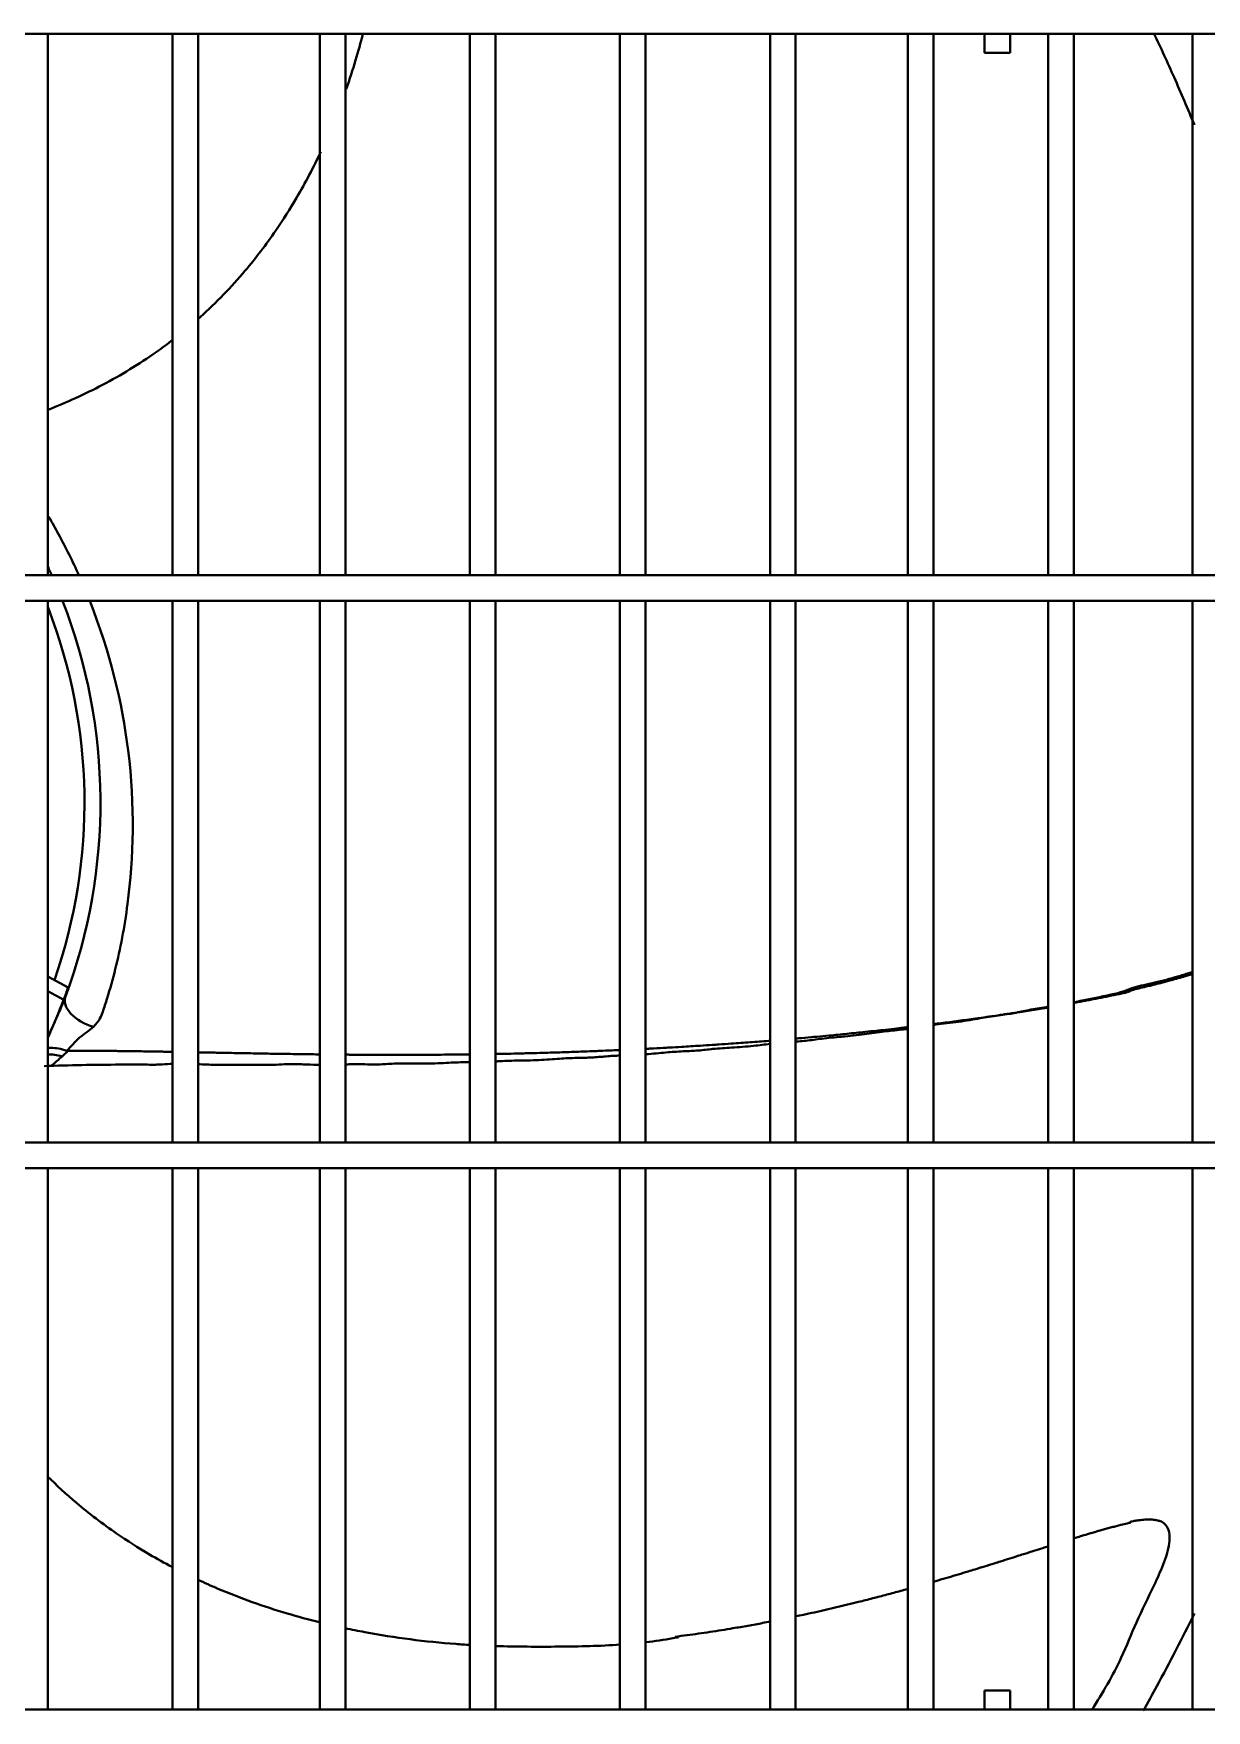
# Model space of a CAD drawing. Extents: x 58467 to 79089, y -33726 to -17391.
# Drawn here: x 72375.61 to 72393.98, y -19846.09 to -19819.83 of the extents above; entities that cross this region are included whole.
import ezdxf

# ---------------------------------------------------------------- set-up
doc = ezdxf.new("R2010")
doc.units = 0
doc.header["$LTSCALE"] = 100
doc.layers.add('+ENTE-ST-DOSEME USTU KONDDRENAJ', color=110, linetype='DOSEMEUSTUKONDENSDRENAJ_LINE', lineweight=40)
doc.linetypes.add('DOSEMEUSTUKONDENSDRENAJ_LINE', pattern='A,300,-40,["CD",Standard,S=15,R=0,X=-35,Y=-7.5],0', length=340)

# ---------------------------------------------------------------- blocks, each defined once
blk = doc.blocks.new('MAGAZA')
at = {"color": 3}
for p, q in [((54065.854, -32520.918, -3.539), (54184.216, -32520.918, -3.539)), ((54163.646, -32529.398, -3.539), (54163.646, -32520.919, -3.539)), ((54165.596, -32520.919, -3.539), (54165.596, -32529.398, -3.539)), ((54165.996, -32529.398, -3.539), (54165.996, -32520.919, -3.539)), ((54167.903, -32520.919, -3.539), (54167.903, -32529.398, -3.539)), ((54168.303, -32529.398, -3.539), (54168.303, -32520.919, -3.539)), ((54170.252, -32520.919, -3.539), (54170.252, -32529.398, -3.539)), ((54170.652, -32529.398, -3.539), (54170.652, -32520.919, -3.539)), ((54172.602, -32520.919, -3.539), (54172.602, -32529.398, -3.539)), ((54173.002, -32529.398, -3.539), (54173.002, -32520.919, -3.539)), ((54174.951, -32520.919, -3.539), (54174.951, -32529.398, -3.539)), ((54175.351, -32529.398, -3.539), (54175.351, -32520.919, -3.539)), ((54177.108, -32520.919, -3.539), (54177.108, -32529.398, -3.539)), ((54177.508, -32529.398, -3.539), (54177.508, -32520.919, -3.539)), ((54178.308, -32520.918, -3.539), (54178.308, -32521.218, -3.539)), ((54178.708, -32521.218, -3.539), (54178.708, -32520.918, -3.539)), ((54179.308, -32520.919, -3.539), (54179.308, -32529.397, -3.539)), ((54179.708, -32529.397, -3.539), (54179.708, -32520.919, -3.539)), ((54181.567, -32520.919, -3.539), (54181.567, -32529.398, -3.539)), ((54184.216, -32529.397, -3.539), (54065.854, -32529.397, -3.539)), ((54065.854, -32529.797, -3.539), (54184.216, -32529.797, -3.539)), ((54163.646, -32538.275, -3.539), (54163.646, -32529.798, -3.539)), ((54165.596, -32529.798, -3.539), (54165.596, -32538.275, -3.539)), ((54165.996, -32538.275, -3.539), (54165.996, -32529.798, -3.539)), ((54167.903, -32529.798, -3.539), (54167.903, -32538.275, -3.539)), ((54168.303, -32538.275, -3.539), (54168.303, -32529.798, -3.539)), ((54170.252, -32529.798, -3.539), (54170.252, -32538.275, -3.539)), ((54170.652, -32538.275, -3.539), (54170.652, -32529.798, -3.539)), ((54172.602, -32529.798, -3.539), (54172.602, -32538.275, -3.539)), ((54173.002, -32538.275, -3.539), (54173.002, -32529.798, -3.539)), ((54174.951, -32529.798, -3.539), (54174.951, -32538.275, -3.539)), ((54175.351, -32538.275, -3.539), (54175.351, -32529.798, -3.539)), ((54177.108, -32529.798, -3.539), (54177.108, -32538.275, -3.539)), ((54177.508, -32538.275, -3.539), (54177.508, -32529.798, -3.539)), ((54179.308, -32529.797, -3.539), (54179.308, -32538.276, -3.539)), ((54179.708, -32538.276, -3.539), (54179.708, -32529.797, -3.539)), ((54181.567, -32529.797, -3.539), (54181.567, -32538.276, -3.539)), ((54165.592, -32534.951, -3.539), (54165.596, -32534.953, -3.539)), ((54165.592, -32534.951, -3.539), (54165.596, -32534.953, -3.539)), ((54163.646, -32535.679, -3.539), (54163.961, -32535.851, -3.539)), ((54163.892, -32536.041, -3.539), (54163.646, -32535.907, -3.539)), ((54184.216, -32538.276, -3.539), (54065.854, -32538.276, -3.539)), ((54065.854, -32538.676, -3.539), (54184.216, -32538.676, -3.539)), ((54163.646, -32547.154, -3.539), (54163.646, -32538.675, -3.539)), ((54165.596, -32538.675, -3.539), (54165.596, -32547.154, -3.539)), ((54165.996, -32547.154, -3.539), (54165.996, -32538.675, -3.539)), ((54167.903, -32538.675, -3.539), (54167.903, -32547.154, -3.539)), ((54168.303, -32547.154, -3.539), (54168.303, -32538.675, -3.539)), ((54170.252, -32538.675, -3.539), (54170.252, -32547.154, -3.539)), ((54170.652, -32547.154, -3.539), (54170.652, -32538.675, -3.539)), ((54172.602, -32538.675, -3.539), (54172.602, -32547.154, -3.539)), ((54173.002, -32547.154, -3.539), (54173.002, -32538.675, -3.539)), ((54174.951, -32538.675, -3.539), (54174.951, -32547.154, -3.539)), ((54175.351, -32547.154, -3.539), (54175.351, -32538.675, -3.539)), ((54177.108, -32538.675, -3.539), (54177.108, -32547.154, -3.539)), ((54177.508, -32547.154, -3.539), (54177.508, -32538.675, -3.539)), ((54179.308, -32538.676, -3.539), (54179.308, -32547.154, -3.539)), ((54179.708, -32547.154, -3.539), (54179.708, -32538.676, -3.539)), ((54181.567, -32538.675, -3.539), (54181.567, -32547.154, -3.539)), ((54178.308, -32546.854, -3.539), (54178.308, -32547.154, -3.539)), ((54178.708, -32546.854, -3.539), (54178.308, -32546.854, -3.539)), ((54178.708, -32547.154, -3.539), (54178.708, -32546.854, -3.539)), ((54184.216, -32547.154, -3.539), (54065.854, -32547.154, -3.539))]:
    blk.add_line(p, q, dxfattribs=at)
at = {"color": 3, "extrusion": (0, 0, -1)}
for start, end in [(154.9195, 155.8727), (158.7281, 200.4357)]:
    blk.add_arc((-54155.768, -32532.953, 3.539), 8.699, start, end, dxfattribs=at)
at = {"color": 3}
for radius, start, end in [(8.449, 340.7868, 21.1705), (8.691, 335.0266, 339.1851)]:
    blk.add_arc((54155.768, -32532.953, -3.539), radius, start, end, dxfattribs=at)
for centre, major_axis, ratio, start_param, end_param in [((54164.387, -32536.165, -3.539), (-0.468, 0.175), 0.588101, 0, 1.726902), ((54163.914, -32537.224, -3.539), (0.443, -0.232), 0.512974, 1.938544, 2.458256)]:
    blk.add_ellipse(centre, major_axis=major_axis, ratio=ratio, start_param=start_param, end_param=end_param, dxfattribs=at)
for points, knots in [([(54168.577, -32520.922, -3.539), (54168.542, -32521.059, -3.539), (54168.461, -32521.348, -3.539), (54168.369, -32521.634, -3.539), (54168.317, -32521.784, -3.539)], [0, 0, 0, 0, 0.471851, 1, 1, 1, 1]), ([(54181.594, -32522.344, -3.539), (54181.492, -32522.096, -3.539), (54181.289, -32521.619, -3.539), (54181.071, -32521.143, -3.539), (54180.962, -32520.915, -3.539)], [0, 0, 0, 0, 0.520207, 1, 1, 1, 1]), ([(54178.308, -32521.218, -3.539), (54178.308, -32521.218, -3.539), (54178.31, -32521.218, -3.539), (54178.319, -32521.218, -3.539), (54178.328, -32521.218, -3.539), (54178.352, -32521.218, -3.539), (54178.367, -32521.218, -3.539), (54178.403, -32521.218, -3.539), (54178.423, -32521.218, -3.539), (54178.465, -32521.218, -3.539), (54178.488, -32521.218, -3.539), (54178.533, -32521.218, -3.539), (54178.555, -32521.218, -3.539), (54178.597, -32521.218, -3.539), (54178.617, -32521.218, -3.539), (54178.652, -32521.218, -3.539), (54178.667, -32521.218, -3.539), (54178.69, -32521.218, -3.539), (54178.699, -32521.218, -3.539), (54178.707, -32521.218, -3.539), (54178.708, -32521.218, -3.539), (54178.708, -32521.218, -3.539)], [0, 0, 0, 0, 0.072796, 0.072796, 0.180355, 0.180355, 0.287914, 0.287914, 0.395473, 0.395473, 0.503031, 0.503031, 0.61059, 0.61059, 0.718149, 0.718149, 0.825708, 0.825708, 0.933267, 0.933267, 1, 1, 1, 1]), ([(54167.918, -32522.766, -3.539), (54167.803, -32523.011, -3.539), (54167.582, -32523.431, -3.539), (54167.186, -32524.055, -3.539), (54166.7, -32524.693, -3.539), (54166.271, -32525.138, -3.539), (54166.009, -32525.372, -3.539), (54165.998, -32525.382, -3.539)], [0, 0, 0, 0, 0.250799, 0.438254, 0.680606, 0.985878, 1, 1, 1, 1]), ([(54165.604, -32525.709, -3.539), (54165.518, -32525.775, -3.539), (54165.166, -32526.034, -3.539), (54164.526, -32526.424, -3.539), (54163.939, -32526.69, -3.539), (54163.649, -32526.806, -3.539)], [0, 0, 0, 0, 0.146134, 0.586198, 1, 1, 1, 1]), ([(54163.659, -32528.482, -3.539), (54163.712, -32528.571, -3.539), (54163.761, -32528.661, -3.539), (54163.927, -32528.965, -3.539), (54164.034, -32529.181, -3.539), (54164.131, -32529.397, -3.539)], [0, 0, 0, 0, 0.29522, 0.29522, 1, 1, 1, 1]), ([(54164.3, -32529.798, -3.539), (54164.617, -32530.595, -3.539), (54164.808, -32531.389, -3.539), (54165.01, -32533.005, -3.539), (54164.987, -32533.816, -3.539), (54164.845, -32534.904, -3.539), (54164.78, -32535.245, -3.539), (54164.661, -32535.72, -3.539), (54164.618, -32535.873, -3.539), (54164.55, -32536.091, -3.539), (54164.524, -32536.165, -3.539), (54164.495, -32536.267, -3.539), (54164.481, -32536.299, -3.539), (54164.437, -32536.374, -3.539), (54164.407, -32536.419, -3.539), (54164.359, -32536.464, -3.539)], [0, 0, 0, 0, 0.302954, 0.302954, 0.651477, 0.651477, 0.825738, 0.825738, 0.912869, 0.912869, 0.956435, 0.956435, 0.978217, 0.978217, 1, 1, 1, 1]), ([(54179.712, -32536.08, -3.539), (54179.756, -32536.071, -3.539), (54179.95, -32536.03, -3.539), (54180.145, -32535.994, -3.539), (54180.495, -32535.917, -3.539), (54180.609, -32535.853, -3.539), (54180.846, -32535.802, -3.539), (54181.026, -32535.762, -3.539), (54181.208, -32535.715, -3.539), (54181.355, -32535.672, -3.539), (54181.45, -32535.644, -3.539), (54181.512, -32535.625, -3.539), (54181.546, -32535.614, -3.539), (54181.564, -32535.608, -3.539)], [0, 0, 0, 0, 0.069935, 0.324368, 0.375737, 0.555953, 0.632284, 0.714834, 0.803633, 0.897292, 0.950384, 0.973119, 1, 1, 1, 1]), ([(54179.714, -32536.09, -3.539), (54179.717, -32536.09, -3.539), (54179.775, -32536.079, -3.539), (54179.86, -32536.063, -3.539), (54179.997, -32536.037, -3.539), (54180.106, -32536.016, -3.539), (54180.241, -32535.989, -3.539), (54180.349, -32535.966, -3.539), (54180.469, -32535.941, -3.539), (54180.576, -32535.918, -3.539), (54180.604, -32535.891, -3.539), (54180.723, -32535.864, -3.539), (54180.828, -32535.839, -3.539), (54180.933, -32535.813, -3.539), (54181.037, -32535.787, -3.539), (54181.14, -32535.76, -3.539), (54181.242, -32535.732, -3.539), (54181.342, -32535.704, -3.539), (54181.441, -32535.676, -3.539), (54181.514, -32535.654, -3.539), (54181.553, -32535.642, -3.539), (54181.567, -32535.638, -3.539)], [0, 0, 0, 0, 0.003473, 0.084564, 0.125109, 0.2062, 0.246746, 0.327836, 0.368382, 0.4292, 0.490018, 0.550836, 0.611654, 0.6522, 0.713018, 0.773836, 0.814381, 0.875199, 0.936017, 0.976563, 1, 1, 1, 1]), ([(54163.647, -32536.625, -3.539), (54163.668, -32536.579, -3.539), (54163.688, -32536.533, -3.539), (54163.747, -32536.4, -3.539), (54163.785, -32536.314, -3.539), (54163.856, -32536.148, -3.539), (54163.89, -32536.069, -3.539), (54163.919, -32535.99, -3.539)], [0, 0, 0, 0, 0.218967, 0.218967, 0.624953, 0.624953, 1, 1, 1, 1]), ([(54163.961, -32535.851, -3.539), (54163.961, -32535.851, -3.539), (54163.96, -32535.855, -3.539), (54163.955, -32535.869, -3.539), (54163.951, -32535.879, -3.539), (54163.942, -32535.905, -3.539), (54163.936, -32535.921, -3.539), (54163.923, -32535.957, -3.539), (54163.916, -32535.977, -3.539), (54163.903, -32536.012, -3.539), (54163.897, -32536.027, -3.539), (54163.892, -32536.041, -3.539)], [0, 0, 0, 0, 0.211758, 0.211758, 0.423432, 0.423432, 0.636431, 0.636431, 0.852021, 0.852021, 1, 1, 1, 1]), ([(54177.506, -32536.423, -3.539), (54177.546, -32536.418, -3.539), (54177.631, -32536.407, -3.539), (54177.763, -32536.391, -3.539), (54177.899, -32536.373, -3.539), (54178.034, -32536.354, -3.539), (54178.182, -32536.334, -3.539), (54178.314, -32536.315, -3.539), (54178.459, -32536.295, -3.539), (54178.576, -32536.277, -3.539), (54178.72, -32536.256, -3.539), (54178.85, -32536.236, -3.539), (54178.993, -32536.213, -3.539), (54179.122, -32536.192, -3.539), (54179.227, -32536.175, -3.539), (54179.289, -32536.165, -3.539), (54179.307, -32536.161, -3.539)], [0, 0, 0, 0, 0.063846, 0.137211, 0.210576, 0.283941, 0.357305, 0.455125, 0.504035, 0.601855, 0.650765, 0.748585, 0.821949, 0.895314, 0.968679, 1, 1, 1, 1]), ([(54177.507, -32536.436, -3.539), (54177.52, -32536.434, -3.539), (54177.59, -32536.424, -3.539), (54177.724, -32536.41, -3.539), (54177.974, -32536.378, -3.539), (54178.238, -32536.331, -3.539), (54178.461, -32536.296, -3.539), (54178.646, -32536.271, -3.539), (54178.814, -32536.244, -3.539), (54179.016, -32536.197, -3.539), (54179.192, -32536.169, -3.539), (54179.296, -32536.153, -3.539), (54179.307, -32536.151, -3.539)], [0, 0, 0, 0, 0.0204, 0.107202, 0.200873, 0.403072, 0.589254, 0.661717, 0.721758, 0.842147, 0.982778, 1, 1, 1, 1]), ([(54164.359, -32536.464, -3.539), (54164.297, -32536.522, -3.539), (54164.214, -32536.572, -3.539), (54164.068, -32536.698, -3.539), (54164.007, -32536.774, -3.539), (54163.942, -32536.839, -3.539)], [0, 0, 0, 0, 0.5, 0.5, 1, 1, 1, 1]), ([(54175.35, -32536.65, -3.539), (54175.366, -32536.648, -3.539), (54175.446, -32536.641, -3.539), (54175.556, -32536.631, -3.539), (54175.713, -32536.617, -3.539), (54175.855, -32536.604, -3.539), (54176.014, -32536.589, -3.539), (54176.157, -32536.574, -3.539), (54176.299, -32536.56, -3.539), (54176.455, -32536.544, -3.539), (54176.593, -32536.529, -3.539), (54176.746, -32536.513, -3.539), (54176.883, -32536.497, -3.539), (54177.014, -32536.482, -3.539), (54177.083, -32536.474, -3.539), (54177.108, -32536.471, -3.539)], [0, 0, 0, 0, 0.028017, 0.134196, 0.187285, 0.293464, 0.373098, 0.452732, 0.532366, 0.612, 0.718179, 0.771268, 0.877447, 0.957081, 1, 1, 1, 1]), ([(54175.35, -32536.699, -3.539), (54175.365, -32536.697, -3.539), (54175.418, -32536.693, -3.539), (54175.56, -32536.68, -3.539), (54175.778, -32536.645, -3.539), (54176.033, -32536.626, -3.539), (54176.261, -32536.603, -3.539), (54176.49, -32536.572, -3.539), (54176.718, -32536.539, -3.539), (54176.935, -32536.518, -3.539), (54177.076, -32536.501, -3.539), (54177.108, -32536.497, -3.539)], [0, 0, 0, 0, 0.026625, 0.086224, 0.216151, 0.379674, 0.473035, 0.573734, 0.780901, 0.950937, 1, 1, 1, 1]), ([(54163.942, -32536.839, -3.539), (54163.852, -32536.81, -3.539), (54163.766, -32536.795, -3.539), (54163.677, -32536.795, -3.539), (54163.659, -32536.796, -3.539), (54163.643, -32536.798, -3.539)], [0, 0, 0, 0, 0.78393, 0.78393, 1, 1, 1, 1]), ([(54163.956, -32536.842, -3.539), (54163.956, -32536.842, -3.539), (54163.955, -32536.842, -3.539), (54163.927, -32536.873, -3.539), (54163.897, -32536.902, -3.539), (54163.866, -32536.929, -3.539)], [0, 0, 0, 0, 0.000046, 0.000046, 1, 1, 1, 1]), ([(54163.956, -32536.842, -3.539), (54163.972, -32536.842, -3.539), (54164.013, -32536.842, -3.539), (54164.097, -32536.841, -3.539), (54164.189, -32536.841, -3.539), (54164.283, -32536.841, -3.539), (54164.367, -32536.841, -3.539), (54164.448, -32536.841, -3.539), (54164.544, -32536.842, -3.539), (54164.644, -32536.843, -3.539), (54164.756, -32536.844, -3.539), (54164.855, -32536.845, -3.539), (54164.961, -32536.846, -3.539), (54165.061, -32536.848, -3.539), (54165.162, -32536.85, -3.539), (54165.277, -32536.851, -3.539), (54165.379, -32536.853, -3.539), (54165.491, -32536.855, -3.539), (54165.56, -32536.856, -3.539), (54165.599, -32536.857, -3.539)], [0, 0, 0, 0, 0.032149, 0.083522, 0.160582, 0.211955, 0.263329, 0.314702, 0.366075, 0.443135, 0.494509, 0.571569, 0.622942, 0.674316, 0.751376, 0.802749, 0.879809, 0.931182, 1, 1, 1, 1]), ([(54165.995, -32536.865, -3.539), (54166.02, -32536.865, -3.539), (54166.091, -32536.867, -3.539), (54166.196, -32536.868, -3.539), (54166.322, -32536.871, -3.539), (54166.448, -32536.874, -3.539), (54166.573, -32536.876, -3.539), (54166.698, -32536.878, -3.539), (54166.822, -32536.88, -3.539), (54166.947, -32536.883, -3.539), (54167.072, -32536.885, -3.539), (54167.198, -32536.887, -3.539), (54167.324, -32536.889, -3.539), (54167.468, -32536.891, -3.539), (54167.597, -32536.893, -3.539), (54167.745, -32536.895, -3.539), (54167.836, -32536.896, -3.539), (54167.895, -32536.897, -3.539), (54167.903, -32536.897, -3.539)], [0, 0, 0, 0, 0.040051, 0.114821, 0.164667, 0.239437, 0.314206, 0.364053, 0.438822, 0.513592, 0.563438, 0.638207, 0.712977, 0.762823, 0.862516, 0.912362, 0.987132, 1, 1, 1, 1]), ([(54170.655, -32536.89, -3.539), (54170.7, -32536.889, -3.539), (54170.779, -32536.888, -3.539), (54170.925, -32536.885, -3.539), (54171.061, -32536.882, -3.539), (54171.23, -32536.877, -3.539), (54171.382, -32536.873, -3.539), (54171.547, -32536.868, -3.539), (54171.695, -32536.864, -3.539), (54171.842, -32536.859, -3.539), (54172.006, -32536.853, -3.539), (54172.153, -32536.848, -3.539), (54172.317, -32536.841, -3.539), (54172.455, -32536.835, -3.539), (54172.561, -32536.831, -3.539), (54172.601, -32536.829, -3.539)], [0, 0, 0, 0, 0.070528, 0.121604, 0.223755, 0.274831, 0.376982, 0.453596, 0.530209, 0.606823, 0.683436, 0.785588, 0.836663, 0.938815, 1, 1, 1, 1]), ([(54173.002, -32536.895, -3.539), (54173.003, -32536.895, -3.539), (54173.119, -32536.886, -3.539), (54173.317, -32536.866, -3.539), (54173.53, -32536.851, -3.539), (54173.704, -32536.844, -3.539), (54173.867, -32536.835, -3.539), (54174.078, -32536.807, -3.539), (54174.31, -32536.793, -3.539), (54174.528, -32536.779, -3.539), (54174.738, -32536.759, -3.539), (54174.872, -32536.743, -3.539), (54174.954, -32536.733, -3.539)], [0, 0, 0, 0, 0.001003, 0.175577, 0.336729, 0.400183, 0.452324, 0.558124, 0.692378, 0.769859, 0.852982, 1, 1, 1, 1]), ([(54173.012, -32536.809, -3.539), (54173.035, -32536.808, -3.539), (54173.124, -32536.803, -3.539), (54173.245, -32536.797, -3.539), (54173.406, -32536.788, -3.539), (54173.551, -32536.78, -3.539), (54173.713, -32536.77, -3.539), (54173.874, -32536.76, -3.539), (54174.019, -32536.751, -3.539), (54174.181, -32536.74, -3.539), (54174.328, -32536.73, -3.539), (54174.492, -32536.718, -3.539), (54174.639, -32536.707, -3.539), (54174.784, -32536.696, -3.539), (54174.886, -32536.688, -3.539), (54174.94, -32536.684, -3.539), (54174.946, -32536.683, -3.539)], [0, 0, 0, 0, 0.035053, 0.135553, 0.185802, 0.286301, 0.361675, 0.43705, 0.537549, 0.587798, 0.688297, 0.763672, 0.839046, 0.91442, 0.989795, 1, 1, 1, 1]), ([(54163.589, -32537.079, -3.539), (54163.784, -32537.073, -3.539), (54164.181, -32537.062, -3.539), (54164.603, -32537.058, -3.539), (54164.888, -32537.057, -3.539), (54165.011, -32537.058, -3.539), (54165.142, -32537.056, -3.539), (54165.251, -32537.059, -3.539), (54165.352, -32537.058, -3.539), (54165.468, -32537.053, -3.539), (54165.546, -32537.047, -3.539), (54165.598, -32537.044, -3.539)], [0, 0, 0, 0, 0.286213, 0.579725, 0.615099, 0.700692, 0.766378, 0.829652, 0.869632, 0.911891, 1, 1, 1, 1]), ([(54163.866, -32536.929, -3.539), (54163.815, -32536.976, -3.539), (54163.764, -32537.02, -3.539), (54163.708, -32537.063, -3.539), (54163.698, -32537.073, -3.539), (54163.701, -32537.075, -3.539)], [0, 0, 0, 0, 0.677972, 0.677972, 1, 1, 1, 1]), ([(54165.996, -32537.05, -3.539), (54166.085, -32537.055, -3.539), (54166.37, -32537.066, -3.539), (54166.673, -32537.055, -3.539), (54166.92, -32537.06, -3.539), (54167.045, -32537.063, -3.539), (54167.228, -32537.061, -3.539), (54167.424, -32537.043, -3.539), (54167.691, -32537.056, -3.539), (54167.838, -32537.06, -3.539), (54167.904, -32537.061, -3.539)], [0, 0, 0, 0, 0.131646, 0.410876, 0.520141, 0.562705, 0.601468, 0.78581, 0.899724, 1, 1, 1, 1]), ([(54168.3, -32536.901, -3.539), (54168.307, -32536.901, -3.539), (54168.346, -32536.901, -3.539), (54168.433, -32536.902, -3.539), (54168.563, -32536.903, -3.539), (54168.709, -32536.904, -3.539), (54168.855, -32536.904, -3.539), (54169.002, -32536.904, -3.539), (54169.15, -32536.904, -3.539), (54169.283, -32536.904, -3.539), (54169.434, -32536.904, -3.539), (54169.57, -32536.903, -3.539), (54169.738, -32536.902, -3.539), (54169.871, -32536.901, -3.539), (54170.035, -32536.899, -3.539), (54170.15, -32536.898, -3.539), (54170.233, -32536.897, -3.539), (54170.25, -32536.897, -3.539)], [0, 0, 0, 0, 0.010487, 0.061193, 0.137252, 0.213312, 0.289371, 0.365431, 0.44149, 0.517549, 0.568256, 0.669668, 0.720374, 0.821787, 0.872493, 0.973906, 1, 1, 1, 1]), ([(54168.307, -32537.054, -3.539), (54168.331, -32537.053, -3.539), (54168.456, -32537.05, -3.539), (54168.592, -32537.052, -3.539), (54168.754, -32537.054, -3.539), (54168.837, -32537.054, -3.539), (54168.99, -32537.044, -3.539), (54169.168, -32537.036, -3.539), (54169.385, -32537.041, -3.539), (54169.638, -32537.042, -3.539), (54169.925, -32537.027, -3.539), (54170.126, -32537.019, -3.539), (54170.24, -32537.018, -3.539), (54170.251, -32537.018, -3.539)], [0, 0, 0, 0, 0.038603, 0.211293, 0.242009, 0.269654, 0.324997, 0.458672, 0.537504, 0.623223, 0.806489, 0.981461, 1, 1, 1, 1]), ([(54170.653, -32537.007, -3.539), (54170.665, -32537.006, -3.539), (54170.772, -32536.999, -3.539), (54170.939, -32536.994, -3.539), (54171.16, -32536.992, -3.539), (54171.399, -32536.983, -3.539), (54171.652, -32536.963, -3.539), (54171.866, -32536.952, -3.539), (54172.039, -32536.949, -3.539), (54172.197, -32536.946, -3.539), (54172.381, -32536.926, -3.539), (54172.528, -32536.918, -3.539), (54172.602, -32536.915, -3.539)], [0, 0, 0, 0, 0.018343, 0.157453, 0.238031, 0.324289, 0.506652, 0.672833, 0.73751, 0.790122, 0.895489, 1, 1, 1, 1]), ([(54165.589, -32544.921, -3.539), (54165.469, -32544.858, -3.539), (54165.174, -32544.694, -3.539), (54164.666, -32544.371, -3.539), (54164.129, -32543.963, -3.539), (54163.782, -32543.644, -3.539), (54163.636, -32543.498, -3.539)], [0, 0, 0, 0, 0.167806, 0.420315, 0.746772, 1, 1, 1, 1]), ([(54181.047, -32544.2, -3.539), (54181.032, -32544.196, -3.539), (54181.007, -32544.19, -3.539), (54180.977, -32544.184, -3.539), (54180.931, -32544.18, -3.539), (54180.895, -32544.179, -3.539), (54180.851, -32544.179, -3.539), (54180.799, -32544.182, -3.539), (54180.754, -32544.187, -3.539), (54180.694, -32544.194, -3.539), (54180.642, -32544.202, -3.539), (54180.579, -32544.213, -3.539), (54180.609, -32544.225, -3.539), (54180.533, -32544.242, -3.539), (54180.454, -32544.26, -3.539), (54180.373, -32544.281, -3.539), (54180.3, -32544.3, -3.539), (54180.226, -32544.32, -3.539), (54180.138, -32544.344, -3.539), (54180.047, -32544.37, -3.539), (54179.941, -32544.402, -3.539), (54179.846, -32544.43, -3.539), (54179.763, -32544.455, -3.539), (54179.722, -32544.468, -3.539), (54179.708, -32544.472, -3.539)], [0, 0, 0, 0, 0.062879, 0.105521, 0.148163, 0.190805, 0.233447, 0.276089, 0.318731, 0.361373, 0.404015, 0.446657, 0.489299, 0.531941, 0.595904, 0.638546, 0.681188, 0.72383, 0.766472, 0.830435, 0.873077, 0.93704, 0.979682, 1, 1, 1, 1]), ([(54179.988, -32547.159, -3.539), (54180.159, -32546.892, -3.539), (54180.425, -32546.44, -3.539), (54180.68, -32545.783, -3.539), (54180.922, -32545.301, -3.539), (54181.112, -32544.888, -3.539), (54181.201, -32544.618, -3.539), (54181.21, -32544.415, -3.539), (54181.186, -32544.324, -3.539), (54181.15, -32544.266, -3.539), (54181.105, -32544.223, -3.539), (54181.065, -32544.204, -3.539), (54181.034, -32544.197, -3.539)], [0, 0, 0, 0, 0.285729, 0.472156, 0.665521, 0.767672, 0.867545, 0.908718, 0.944194, 0.959349, 0.972834, 1, 1, 1, 1]), ([(54179.309, -32544.598, -3.539), (54179.28, -32544.607, -3.539), (54179.205, -32544.631, -3.539), (54179.083, -32544.669, -3.539), (54178.957, -32544.709, -3.539), (54178.834, -32544.748, -3.539), (54178.706, -32544.789, -3.539), (54178.576, -32544.83, -3.539), (54178.444, -32544.871, -3.539), (54178.309, -32544.913, -3.539), (54178.173, -32544.955, -3.539), (54178.035, -32544.997, -3.539), (54177.897, -32545.038, -3.539), (54177.74, -32545.085, -3.539), (54177.611, -32545.123, -3.539), (54177.534, -32545.145, -3.539), (54177.509, -32545.152, -3.539)], [0, 0, 0, 0, 0.053389, 0.135929, 0.218468, 0.273495, 0.356035, 0.438575, 0.493601, 0.576141, 0.658681, 0.713708, 0.796247, 0.878787, 0.961327, 1, 1, 1, 1]), ([(54167.899, -32545.787, -3.539), (54167.729, -32545.745, -3.539), (54167.19, -32545.598, -3.539), (54166.553, -32545.372, -3.539), (54166.095, -32545.169, -3.539), (54165.99, -32545.119, -3.539)], [0, 0, 0, 0, 0.261577, 0.828831, 1, 1, 1, 1]), ([(54177.109, -32545.265, -3.539), (54177.107, -32545.266, -3.539), (54177.07, -32545.276, -3.539), (54176.961, -32545.306, -3.539), (54176.816, -32545.345, -3.539), (54176.633, -32545.393, -3.539), (54176.486, -32545.431, -3.539), (54176.317, -32545.473, -3.539), (54176.166, -32545.511, -3.539), (54175.993, -32545.552, -3.539), (54175.82, -32545.592, -3.539), (54175.647, -32545.632, -3.539), (54175.492, -32545.665, -3.539), (54175.395, -32545.686, -3.539), (54175.356, -32545.694, -3.539)], [0, 0, 0, 0, 0.002684, 0.066908, 0.195355, 0.259579, 0.388026, 0.45225, 0.548585, 0.64492, 0.741256, 0.837591, 0.933927, 1, 1, 1, 1]), ([(54174.955, -32545.776, -3.539), (54174.954, -32545.776, -3.539), (54174.877, -32545.791, -3.539), (54174.76, -32545.813, -3.539), (54174.566, -32545.848, -3.539), (54174.39, -32545.878, -3.539), (54174.193, -32545.91, -3.539), (54174.013, -32545.938, -3.539), (54173.831, -32545.965, -3.539), (54173.649, -32545.99, -3.539), (54173.528, -32546.006, -3.539), (54173.467, -32546.013, -3.539)], [0, 0, 0, 0, 0.000398, 0.160308, 0.240263, 0.400174, 0.520106, 0.640039, 0.759972, 0.879905, 1, 1, 1, 1]), ([(54181.595, -32545.652, -3.539), (54181.407, -32546.035, -3.539), (54181.144, -32546.543, -3.539), (54180.866, -32547.041, -3.539), (54180.795, -32547.167, -3.539)], [0, 0, 0, 0, 0.747188, 1, 1, 1, 1]), ([(54170.252, -32546.141, -3.539), (54170.179, -32546.137, -3.539), (54169.629, -32546.101, -3.539), (54168.976, -32546.016, -3.539), (54168.402, -32545.901, -3.539), (54168.3, -32545.88, -3.539)], [0, 0, 0, 0, 0.111828, 0.842309, 1, 1, 1, 1]), ([(54173.519, -32546.02, -3.539), (54173.49, -32546.025, -3.539), (54173.32, -32546.058, -3.539), (54173.149, -32546.084, -3.539), (54173.007, -32546.1, -3.539)], [0, 0, 0, 0, 0.174109, 1, 1, 1, 1]), ([(54172.607, -32546.137, -3.539), (54172.289, -32546.159, -3.539), (54171.635, -32546.172, -3.539), (54170.983, -32546.17, -3.539), (54170.652, -32546.159, -3.539)], [0, 0, 0, 0, 0.49152, 1, 1, 1, 1])]:
    blk.add_open_spline(points, degree=3, knots=knots, dxfattribs=at)
blk.add_open_spline([(54163.942, -32536.839, -3.539), (54163.946, -32536.841, -3.539), (54163.951, -32536.841, -3.539), (54163.956, -32536.841, -3.539)], degree=3, dxfattribs=at)

msp = doc.modelspace()

# ---------------------------------------------------------------- block references
at = {"layer": '+ENTE-ST-DOSEME USTU KONDDRENAJ', "color": 3, "linetype": 'Continuous'}
msp.add_blockref('MAGAZA', (18212.194, 12701.082), dxfattribs=at)

doc.saveas('drawing.dxf')
